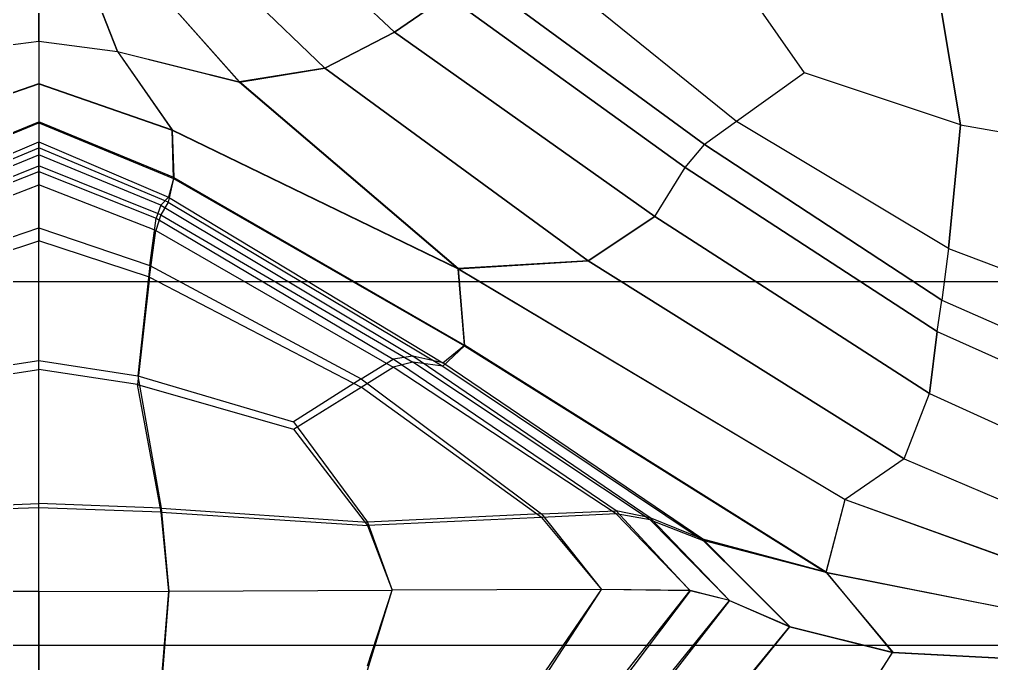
# Model space of a CAD drawing. Extents: x 11992 to 29481, y -6727 to 6811.
# Drawn here: x 12616.763 to 12621.407, y 1294.392 to 1297.471 of the extents above; entities that cross this region are included whole.
import ezdxf

# ---------------------------------------------------------------- set-up
doc = ezdxf.new("R2010")
doc.units = 0
doc.header["$MEASUREMENT"] = 0
doc.layers.get('0').update_dxf_attribs({"color": 8, "linetype": 'CONTINUOUS'})

msp = doc.modelspace()

# ---------------------------------------------------------------- linework, layer by layer
for p, q in [((12616.8548, 1297.3665, -1750.6689), (12616.8548, 1298.2875, -1749.194)), ((12618.5547, 1297.4101, -1729.772), (12618.1399, 1297.8002, -1730.3022)), ((12618.5547, 1297.4101, -1751.0939), (12618.1399, 1297.8002, -1750.5637)), ((12620.5126, 1297.2146, -1729.1708), (12620.1584, 1297.7253, -1729.7818)), ((12620.5126, 1297.2146, -1751.6951), (12620.1584, 1297.7253, -1751.084)), ((12620.1889, 1296.9822, -1751.9629), (12619.3263, 1297.6802, -1751.1359)), ((12620.1889, 1296.9822, -1728.903), (12619.3263, 1297.6802, -1729.73)), ((12618.2214, 1297.238, -1729.8384), (12617.8018, 1297.6409, -1730.3941)), ((12618.2214, 1297.238, -1751.0275), (12617.8018, 1297.6409, -1750.4718)), ((12620.0358, 1296.8732, -1728.7759), (12618.9696, 1297.6533, -1729.7055)), ((12618.9696, 1297.6533, -1751.1603), (12620.0358, 1296.8732, -1752.09)), ((12621.1449, 1297.6485, -1751.1692), (12621.2575, 1296.9676, -1751.979)), ((12621.2575, 1296.9676, -1728.8868), (12621.1449, 1297.6485, -1729.6967)), ((12617.8133, 1297.1715, -1750.9828), (12617.4647, 1297.5653, -1750.4281)), ((12617.8133, 1297.1717, -1729.8833), (12617.4647, 1297.5653, -1730.4378)), ((12618.5547, 1297.4101, -1751.0939), (12618.8065, 1297.5834, -1751.149)), ((12618.8065, 1297.5834, -1729.7167), (12618.5547, 1297.4101, -1729.772)), ((12618.8065, 1297.5834, -1751.149), (12619.9423, 1296.7633, -1752.1422)), ((12619.9423, 1296.7633, -1728.7237), (12618.8065, 1297.5834, -1729.7167)), ((12616.8548, 1297.531, -1730.4575), (12616.8548, 1296.9769, -1729.5896)), ((12617.1438, 1297.5396, -1750.4133), (12617.231, 1297.3178, -1750.7474)), ((12617.231, 1297.3181, -1730.1182), (12617.1438, 1297.5396, -1730.4526)), ((12618.5547, 1297.4101, -1729.772), (12618.2214, 1297.238, -1729.8384)), ((12618.2214, 1297.238, -1751.0275), (12618.5547, 1297.4101, -1751.0939)), ((12618.5547, 1297.4101, -1751.0939), (12619.7983, 1296.5284, -1752.1851)), ((12619.7983, 1296.5284, -1728.6808), (12618.5547, 1297.4101, -1729.772)), ((12616.4786, 1297.3181, -1730.1182), (12616.8548, 1297.3672, -1730.1964)), ((12616.4786, 1297.3178, -1750.7473), (12616.8548, 1297.3665, -1750.6689)), ((12616.8548, 1297.3672, -1730.1964), (12617.231, 1297.3181, -1730.1182)), ((12616.8548, 1297.3665, -1750.6689), (12617.231, 1297.3178, -1750.7474)), ((12616.8548, 1297.3665, -1750.6689), (12616.8548, 1296.8854, -1751.7224)), ((12617.231, 1297.3181, -1730.1182), (12617.4924, 1296.9433, -1729.6166)), ((12617.231, 1297.3181, -1730.1182), (12617.8133, 1297.1717, -1729.8833)), ((12617.231, 1297.3178, -1750.7474), (12617.4924, 1296.9419, -1751.2481)), ((12617.231, 1297.3178, -1750.7474), (12617.8133, 1297.1715, -1750.9828)), ((12618.2214, 1297.238, -1729.8384), (12617.8133, 1297.1717, -1729.8833)), ((12617.8133, 1297.1715, -1750.9828), (12618.2214, 1297.238, -1751.0275)), ((12619.4789, 1296.3177, -1728.6716), (12618.2214, 1297.238, -1729.8384)), ((12618.2214, 1297.238, -1751.0275), (12619.4789, 1296.3174, -1752.1945)), ((12620.5126, 1297.2146, -1729.1708), (12620.1889, 1296.9822, -1728.903)), ((12620.5126, 1297.2146, -1751.6951), (12620.1889, 1296.9822, -1751.9629)), ((12621.2575, 1296.9676, -1728.8868), (12620.5126, 1297.2146, -1729.1708)), ((12621.2575, 1296.9676, -1751.979), (12620.5126, 1297.2146, -1751.6951)), ((12616.2168, 1296.9433, -1729.6166), (12616.8548, 1297.1645, -1729.9153)), ((12616.2168, 1296.9416, -1751.2478), (12616.8548, 1297.1626, -1750.9488)), ((12616.8548, 1297.1645, -1729.9153), (12617.4924, 1296.9433, -1729.6166)), ((12616.8548, 1297.1626, -1750.9488), (12617.4924, 1296.9419, -1751.2481)), ((12618.859, 1296.2798, -1728.7206), (12617.8133, 1297.1717, -1729.8833)), ((12617.8133, 1297.1715, -1750.9828), (12618.859, 1296.2795, -1752.1459)), ((12616.2097, 1296.7144, -1751.6464), (12616.8548, 1296.9814, -1751.2871)), ((12616.2097, 1296.7106, -1729.2292), (12616.8548, 1296.9769, -1729.5896)), ((12617.5, 1296.7149, -1751.6469), (12616.8548, 1296.9814, -1751.2871)), ((12616.8548, 1296.9769, -1729.5896), (12617.4995, 1296.7106, -1729.2292)), ((12616.8548, 1296.9769, -1729.5896), (12616.8548, 1296.4128, -1728.2803)), ((12620.1889, 1296.9822, -1751.9629), (12620.0358, 1296.8732, -1752.09)), ((12620.1889, 1296.9822, -1728.903), (12620.0358, 1296.8732, -1728.7759)), ((12621.2002, 1296.3766, -1752.6614), (12620.1889, 1296.9822, -1751.9629)), ((12621.2002, 1296.3766, -1728.2045), (12620.1889, 1296.9822, -1728.903)), ((12621.2002, 1296.3766, -1728.2045), (12621.2575, 1296.9676, -1728.8868)), ((12621.2575, 1296.9676, -1751.979), (12621.2002, 1296.3766, -1752.6614)), ((12621.2575, 1296.9676, -1728.8868), (12621.7295, 1296.8849, -1728.7922)), ((12621.2575, 1296.9676, -1751.979), (12621.7295, 1296.8849, -1752.0737)), ((12617.4995, 1296.7106, -1729.2292), (12617.4924, 1296.9433, -1729.6166)), ((12617.4924, 1296.9433, -1729.6166), (12618.859, 1296.2798, -1728.7206)), ((12617.4924, 1296.9419, -1751.2481), (12617.5, 1296.7149, -1751.6469)), ((12617.4924, 1296.9419, -1751.2481), (12618.859, 1296.2795, -1752.1459)), ((12616.2349, 1296.6212, -1752.0754), (12616.8548, 1296.8854, -1751.7224)), ((12616.8548, 1296.8854, -1751.7224), (12617.4747, 1296.6217, -1752.0757)), ((12616.8548, 1294.7374, -1754.9165), (12616.8548, 1296.8854, -1751.7224)), ((12619.9423, 1296.7633, -1752.1422), (12620.0358, 1296.8732, -1752.09)), ((12619.9423, 1296.7633, -1728.7237), (12620.0358, 1296.8732, -1728.7759)), ((12621.1697, 1296.1286, -1727.9084), (12620.0358, 1296.8732, -1728.7759)), ((12620.0358, 1296.8732, -1752.09), (12621.1697, 1296.1286, -1752.9574)), ((12616.2354, 1296.5969, -1728.8363), (12616.8548, 1296.8577, -1729.1951)), ((12616.2707, 1296.583, -1752.4343), (12616.8548, 1296.8234, -1752.1144)), ((12617.4738, 1296.5969, -1728.8363), (12616.8548, 1296.8577, -1729.1951)), ((12617.4389, 1296.583, -1752.4344), (12616.8548, 1296.8234, -1752.1144)), ((12616.2716, 1296.5361, -1728.5146), (12616.8548, 1296.7707, -1728.8454)), ((12616.2941, 1296.5201, -1752.6227), (12616.8548, 1296.7445, -1752.3226)), ((12617.438, 1296.5361, -1728.5146), (12616.8548, 1296.7707, -1728.8454)), ((12616.8548, 1296.7445, -1752.3226), (12617.4156, 1296.5201, -1752.6227)), ((12619.7983, 1296.5284, -1752.1851), (12619.9423, 1296.7633, -1752.1422)), ((12619.7983, 1296.5284, -1728.6808), (12619.9423, 1296.7633, -1728.7237)), ((12619.9423, 1296.7633, -1752.1422), (12621.1464, 1295.9791, -1753.073)), ((12621.1464, 1295.9791, -1727.7928), (12619.9423, 1296.7633, -1728.7237)), ((12617.4995, 1296.7106, -1729.2292), (12617.4738, 1296.5969, -1728.8363)), ((12617.5, 1296.7149, -1751.6469), (12617.4747, 1296.6217, -1752.0757)), ((12617.4995, 1296.7106, -1729.2292), (12618.8885, 1295.9112, -1728.1478)), ((12617.5, 1296.7149, -1751.6469), (12618.8885, 1295.9145, -1752.7263)), ((12616.295, 1296.4624, -1728.3408), (12616.8548, 1296.6798, -1728.6533)), ((12617.4146, 1296.4624, -1728.3408), (12616.8548, 1296.6798, -1728.6533)), ((12617.4738, 1296.5969, -1728.8363), (12617.438, 1296.5361, -1728.5146)), ((12617.4747, 1296.6217, -1752.0757), (12617.4389, 1296.583, -1752.4344)), ((12617.4738, 1296.5969, -1728.8363), (12618.7855, 1295.8141, -1727.7596)), ((12617.4747, 1296.6217, -1752.0757), (12618.7855, 1295.8301, -1753.1356)), ((12617.4389, 1296.583, -1752.4344), (12617.4156, 1296.5201, -1752.6227)), ((12617.4389, 1296.583, -1752.4344), (12618.6415, 1295.8621, -1753.3943)), ((12617.3851, 1296.2943, -1752.9291), (12617.4156, 1296.5201, -1752.6227)), ((12617.438, 1296.5361, -1728.5146), (12617.4146, 1296.4624, -1728.3408)), ((12617.4156, 1296.5201, -1752.6227), (12618.5485, 1295.847, -1753.5231)), ((12617.438, 1296.5361, -1728.5146), (12618.6415, 1295.8323, -1727.5226)), ((12619.7983, 1296.5284, -1728.6808), (12619.4789, 1296.3177, -1728.6716)), ((12619.4789, 1296.3174, -1752.1945), (12619.7983, 1296.5284, -1752.1851)), ((12621.1106, 1295.6828, -1727.652), (12619.7983, 1296.5284, -1728.6808)), ((12619.7983, 1296.5284, -1752.1851), (12621.1106, 1295.6828, -1753.2139)), ((12616.3241, 1296.2943, -1752.9291), (12616.8548, 1296.4748, -1752.6858)), ((12616.8548, 1296.4748, -1752.6858), (12617.3851, 1296.2943, -1752.9291)), ((12617.3841, 1296.2383, -1728.0268), (12617.4146, 1296.4624, -1728.3408)), ((12617.4146, 1296.4624, -1728.3408), (12618.5481, 1295.8096, -1727.4035)), ((12616.3255, 1296.2383, -1728.0268), (12616.8548, 1296.4128, -1728.2803)), ((12617.3841, 1296.2383, -1728.0268), (12616.8548, 1296.4128, -1728.2803)), ((12616.8548, 1294.7367, -1725.9486), (12616.8548, 1296.4128, -1728.2803)), ((12621.2002, 1296.3766, -1752.6614), (12621.1697, 1296.1286, -1752.9574)), ((12621.2002, 1296.3766, -1728.2045), (12621.1697, 1296.1286, -1727.9084)), ((12621.2002, 1296.3766, -1752.6614), (12621.7295, 1296.1746, -1752.8943)), ((12621.2002, 1296.3766, -1728.2045), (12621.7295, 1296.1746, -1727.9716)), ((12619.4789, 1296.3177, -1728.6716), (12618.859, 1296.2798, -1728.7206)), ((12618.859, 1296.2795, -1752.1459), (12619.4789, 1296.3174, -1752.1945)), ((12620.9885, 1295.3712, -1727.4826), (12619.4789, 1296.3177, -1728.6716)), ((12619.4789, 1296.3174, -1752.1945), (12620.9885, 1295.3712, -1753.3838)), ((12617.3851, 1296.2943, -1752.9291), (12617.3278, 1295.7674, -1753.6422)), ((12617.3851, 1296.2943, -1752.9291), (12618.3955, 1295.7526, -1753.6593)), ((12618.859, 1296.2798, -1728.7206), (12618.8885, 1295.9112, -1728.1478)), ((12618.859, 1296.2798, -1728.7206), (12620.7067, 1295.1757, -1727.2817)), ((12618.859, 1296.2795, -1752.1459), (12620.7067, 1295.1759, -1753.5864)), ((12618.8885, 1295.9145, -1752.7263), (12618.859, 1296.2795, -1752.1459)), ((12651.3121, 1296.2164, -1728.1842), (12606.3119, 1296.2164, -1728.1842)), ((12651.3121, 1296.2164, -1752.6812), (12606.3119, 1296.2164, -1752.6812)), ((12617.3841, 1296.2383, -1728.0268), (12617.3274, 1295.7259, -1727.2846)), ((12617.3841, 1296.2383, -1728.0268), (12618.395, 1295.714, -1727.2664)), ((12621.1464, 1295.9791, -1727.7928), (12621.1697, 1296.1286, -1727.9084)), ((12621.1464, 1295.9791, -1753.073), (12621.1697, 1296.1286, -1752.9574)), ((12621.1697, 1296.1286, -1727.9084), (12621.7295, 1295.8807, -1727.6193)), ((12621.1697, 1296.1286, -1752.9574), (12621.7295, 1295.8807, -1753.2466)), ((12621.1106, 1295.6828, -1727.652), (12621.1464, 1295.9791, -1727.7928)), ((12621.1464, 1295.9791, -1753.073), (12621.1106, 1295.6828, -1753.2139)), ((12621.1464, 1295.9791, -1727.7928), (12621.7295, 1295.7176, -1727.4826)), ((12621.1464, 1295.9791, -1753.073), (12621.7295, 1295.7176, -1753.3833)), ((12618.7855, 1295.8301, -1753.1356), (12618.8885, 1295.9145, -1752.7263)), ((12618.8885, 1295.9112, -1728.1478), (12618.7855, 1295.8141, -1727.7596)), ((12620.6166, 1294.8292, -1754.133), (12618.8885, 1295.9145, -1752.7263)), ((12618.8885, 1295.9112, -1728.1478), (12620.6171, 1294.8278, -1726.7382)), ((12618.3955, 1295.7526, -1753.6593), (12618.5485, 1295.847, -1753.5231)), ((12618.6415, 1295.8621, -1753.3943), (12618.5485, 1295.847, -1753.5231)), ((12619.6128, 1295.1218, -1754.4729), (12618.5485, 1295.847, -1753.5231)), ((12618.7855, 1295.8301, -1753.1356), (12618.6415, 1295.8621, -1753.3943)), ((12619.7755, 1295.0893, -1754.4041), (12618.6415, 1295.8621, -1753.3943)), ((12616.3818, 1295.7674, -1753.6422), (12616.8548, 1295.8408, -1753.5428)), ((12616.8548, 1295.8408, -1753.5428), (12617.3278, 1295.7674, -1753.6422)), ((12618.395, 1295.714, -1727.2664), (12618.5481, 1295.8096, -1727.4035)), ((12618.6415, 1295.8323, -1727.5226), (12618.5481, 1295.8096, -1727.4035)), ((12619.6128, 1295.1075, -1726.4142), (12618.5481, 1295.8096, -1727.4035)), ((12618.7855, 1295.8141, -1727.7596), (12618.6415, 1295.8323, -1727.5226)), ((12619.7764, 1295.0786, -1726.4787), (12618.6415, 1295.8323, -1727.5226)), ((12620.0277, 1294.9871, -1754.2456), (12618.7855, 1295.8301, -1753.1356)), ((12618.7855, 1295.8141, -1727.7596), (12620.0287, 1294.9811, -1726.6313)), ((12616.3823, 1295.7259, -1727.2846), (12616.8548, 1295.797, -1727.3879)), ((12617.3274, 1295.7259, -1727.2846), (12616.8548, 1295.797, -1727.3879)), ((12617.3278, 1295.7674, -1753.6422), (12617.4394, 1295.1349, -1754.469)), ((12617.3278, 1295.7674, -1753.6422), (12618.0722, 1295.5471, -1753.9402)), ((12618.3955, 1295.7526, -1753.6593), (12618.0722, 1295.5471, -1753.9402)), ((12618.3955, 1295.7526, -1753.6593), (12619.2567, 1295.1072, -1754.5069)), ((12617.3274, 1295.7259, -1727.2846), (12618.0717, 1295.513, -1726.9743)), ((12617.4394, 1295.1156, -1726.4203), (12617.3274, 1295.7259, -1727.2846)), ((12618.0717, 1295.513, -1726.9743), (12618.395, 1295.714, -1727.2664)), ((12619.2567, 1295.0908, -1726.3817), (12618.395, 1295.714, -1727.2664)), ((12620.9885, 1295.3712, -1727.4826), (12621.1106, 1295.6828, -1727.652)), ((12620.9885, 1295.3712, -1753.3838), (12621.1106, 1295.6828, -1753.2139)), ((12621.1106, 1295.6828, -1727.652), (12621.7295, 1295.401, -1727.309)), ((12621.1106, 1295.6828, -1753.2139), (12621.7295, 1295.401, -1753.5569)), ((12618.0722, 1295.5471, -1753.9402), (12618.4255, 1295.0686, -1754.5613)), ((12618.0717, 1295.513, -1726.9743), (12618.4255, 1295.0522, -1726.3251)), ((12620.9885, 1295.3712, -1727.4826), (12620.7067, 1295.1757, -1727.2817)), ((12620.9885, 1295.3712, -1753.3838), (12620.7067, 1295.1759, -1753.5864)), ((12620.9885, 1295.3712, -1727.4826), (12621.7295, 1295.0555, -1727.0863)), ((12620.9885, 1295.3712, -1753.3838), (12621.7295, 1295.0555, -1753.78)), ((12616.2697, 1295.1349, -1754.469), (12616.8548, 1295.1571, -1754.4383)), ((12617.4394, 1295.1349, -1754.469), (12616.8548, 1295.1571, -1754.4383)), ((12620.6166, 1294.8292, -1754.133), (12620.7067, 1295.1759, -1753.5864)), ((12620.6171, 1294.8278, -1726.7382), (12620.7067, 1295.1757, -1727.2817)), ((12620.7067, 1295.1759, -1753.5864), (12621.7295, 1294.8075, -1754.0656)), ((12620.7067, 1295.1757, -1727.2817), (12621.7295, 1294.8075, -1726.8021)), ((12616.8548, 1295.1366, -1726.4521), (12616.2702, 1295.1156, -1726.4203)), ((12617.4394, 1295.1156, -1726.4203), (12616.8548, 1295.1366, -1726.4521)), ((12617.4394, 1295.1349, -1754.469), (12618.4255, 1295.0686, -1754.5613)), ((12617.4394, 1295.1349, -1754.469), (12617.4771, 1294.7389, -1754.9182)), ((12617.4771, 1294.7384, -1725.9472), (12617.4394, 1295.1156, -1726.4203)), ((12617.4394, 1295.1156, -1726.4203), (12618.4255, 1295.0522, -1726.3251)), ((12619.2567, 1295.1072, -1754.5069), (12618.4255, 1295.0686, -1754.5613)), ((12619.2567, 1295.1072, -1754.5069), (12619.6128, 1295.1218, -1754.4729)), ((12619.6128, 1295.1075, -1726.4142), (12619.2567, 1295.0908, -1726.3817)), ((12619.2567, 1295.1072, -1754.5069), (12619.5437, 1294.7458, -1754.9262)), ((12619.6128, 1295.1218, -1754.4729), (12619.9676, 1294.7408, -1754.9213)), ((12619.7755, 1295.0893, -1754.4041), (12619.6128, 1295.1218, -1754.4729)), ((12619.9676, 1294.7415, -1725.9453), (12619.6128, 1295.1075, -1726.4142)), ((12619.7764, 1295.0786, -1726.4787), (12619.6128, 1295.1075, -1726.4142)), ((12619.2567, 1295.0908, -1726.3817), (12618.4255, 1295.0522, -1726.3251)), ((12618.4255, 1295.0686, -1754.5613), (12618.5433, 1294.7434, -1754.9233)), ((12619.2567, 1295.0908, -1726.3817), (12619.5437, 1294.7465, -1725.9404)), ((12620.0277, 1294.9871, -1754.2456), (12619.7755, 1295.0893, -1754.4041)), ((12619.7755, 1295.0893, -1754.4041), (12620.1541, 1294.6936, -1754.8739)), ((12620.1541, 1294.6943, -1725.9926), (12619.7764, 1295.0786, -1726.4787)), ((12619.7764, 1295.0786, -1726.4787), (12620.0287, 1294.9811, -1726.6313)), ((12618.4255, 1295.0522, -1726.3251), (12618.5433, 1294.7434, -1725.9428)), ((12620.6166, 1294.8292, -1754.133), (12620.0277, 1294.9871, -1754.2456)), ((12620.0277, 1294.9871, -1754.2456), (12620.4425, 1294.5684, -1754.7494)), ((12620.6171, 1294.8278, -1726.7382), (12620.0287, 1294.9811, -1726.6313)), ((12620.0287, 1294.9811, -1726.6313), (12620.4425, 1294.5696, -1726.1177)), ((12620.6166, 1294.8292, -1754.133), (12620.9337, 1294.4451, -1754.6268)), ((12620.6166, 1294.8292, -1754.133), (12621.7295, 1294.6068, -1754.3538)), ((12620.6171, 1294.8278, -1726.7382), (12620.9342, 1294.447, -1726.2409)), ((12620.6171, 1294.8278, -1726.7382), (12621.7295, 1294.6073, -1726.5148)), ((12616.2325, 1294.7389, -1754.9182), (12616.8548, 1294.7374, -1754.9165)), ((12616.8548, 1294.7367, -1725.9486), (12616.2325, 1294.7384, -1725.9472)), ((12616.8548, 1294.7374, -1754.9165), (12617.4771, 1294.7389, -1754.9182)), ((12616.8548, 1294.7367, -1725.9486), (12617.4771, 1294.7384, -1725.9472)), ((12616.8548, 1294.7374, -1754.9165), (12616.8548, 1292.4057, -1756.5926)), ((12616.8548, 1290.4891, -1723.3195), (12616.8548, 1294.7367, -1725.9486)), ((12617.4771, 1294.7389, -1754.9182), (12617.4394, 1294.2659, -1755.2952)), ((12617.4394, 1294.2892, -1725.5512), (12617.4771, 1294.7384, -1725.9472)), ((12617.4771, 1294.7384, -1725.9472), (12618.5433, 1294.7434, -1725.9428)), ((12617.4771, 1294.7389, -1754.9182), (12618.5433, 1294.7434, -1754.9233)), ((12618.4255, 1294.3815, -1725.6174), (12618.5433, 1294.7434, -1725.9428)), ((12618.4255, 1294.361, -1755.2319), (12618.5433, 1294.7434, -1754.9233)), ((12619.5437, 1294.7465, -1725.9404), (12618.5433, 1294.7434, -1725.9428)), ((12619.5437, 1294.7458, -1754.9262), (12618.5433, 1294.7434, -1754.9233)), ((12619.2567, 1294.3271, -1725.5789), (12619.5437, 1294.7465, -1725.9404)), ((12619.2567, 1294.3045, -1755.2706), (12619.5437, 1294.7458, -1754.9262)), ((12619.9676, 1294.7415, -1725.9453), (12619.5437, 1294.7465, -1725.9404)), ((12619.9676, 1294.7408, -1754.9213), (12619.5437, 1294.7458, -1754.9262)), ((12619.6128, 1294.293, -1725.5644), (12619.9676, 1294.7415, -1725.9453)), ((12619.9676, 1294.7408, -1754.9213), (12619.6128, 1294.2718, -1755.2872)), ((12620.1541, 1294.6943, -1725.9926), (12619.9676, 1294.7415, -1725.9453)), ((12620.1541, 1294.6936, -1754.8739), (12619.9676, 1294.7408, -1754.9213)), ((12619.7755, 1294.2244, -1725.5968), (12620.1541, 1294.6943, -1725.9926)), ((12620.1541, 1294.6936, -1754.8739), (12619.7764, 1294.2074, -1755.2583)), ((12620.1541, 1294.6943, -1725.9926), (12620.4425, 1294.5696, -1726.1177)), ((12620.1541, 1294.6936, -1754.8739), (12620.4425, 1294.5684, -1754.7494)), ((12620.0277, 1294.0658, -1725.6992), (12620.4425, 1294.5696, -1726.1177)), ((12620.0287, 1294.0549, -1755.1609), (12620.4425, 1294.5684, -1754.7494)), ((12620.4425, 1294.5696, -1726.1177), (12620.9342, 1294.447, -1726.2409)), ((12620.4425, 1294.5684, -1754.7494), (12620.9337, 1294.4451, -1754.6268)), ((12651.3125, 1294.4792, -1726.207), (12606.3124, 1294.4792, -1726.207)), ((12651.3125, 1294.4792, -1754.6584), (12606.3124, 1294.4792, -1754.6584)), ((12620.6166, 1293.9533, -1725.857), (12620.9342, 1294.447, -1726.2409)), ((12620.6171, 1293.948, -1755.0074), (12620.9337, 1294.4451, -1754.6268)), ((12620.9337, 1294.4451, -1754.6268), (12621.7295, 1294.4034, -1754.585)), ((12620.9342, 1294.447, -1726.2409), (12621.7295, 1294.4053, -1726.2827))]:
    msp.add_line(p, q)

doc.saveas('drawing.dxf')
